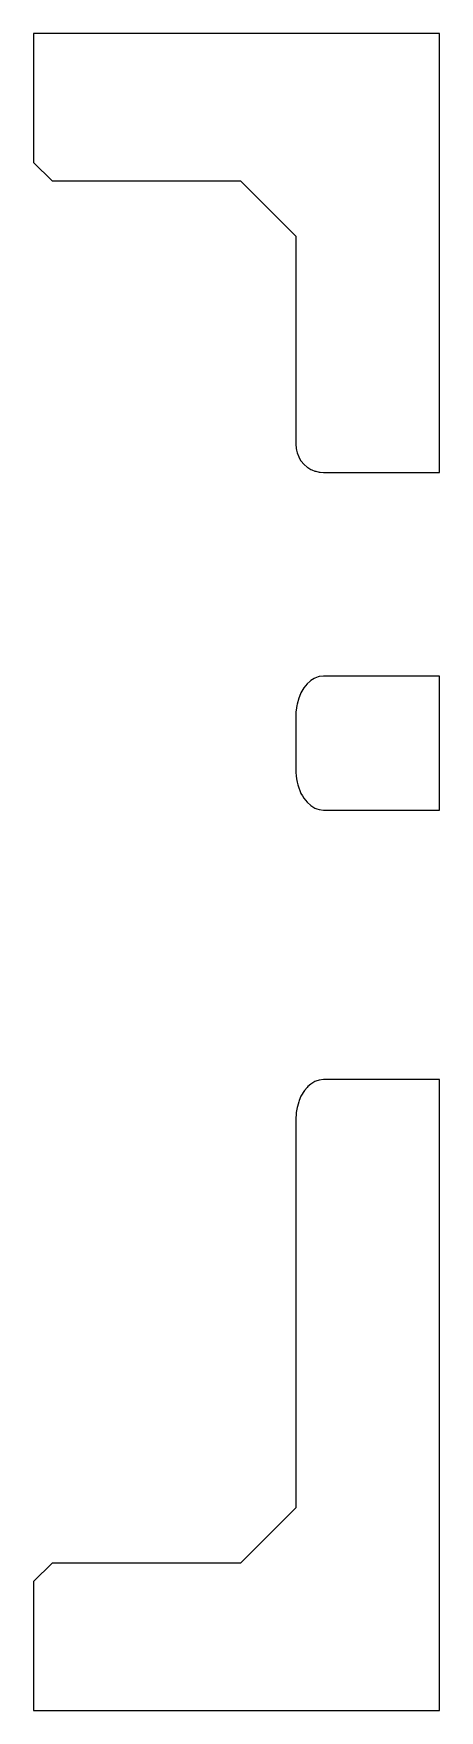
# Model space of a CAD drawing. Header units: metres. Extents: x 0 to 47.5, y 0 to 45.5.
# Drawn here: x 0 to 11, y 0 to 45.5 of the extents above.
import ezdxf

# ---------------------------------------------------------------- set-up
doc = ezdxf.new("R2010")
doc.units = ezdxf.units.M

msp = doc.modelspace()

# ---------------------------------------------------------------- linework, layer by layer
for p, q in [((11, 45.5), (0, 45.5)), ((0, 45.5), (0, 42)), ((11, 33.5904), (11, 45.5)), ((0, 42), (0.5, 41.5)), ((0.5, 41.5), (5.60409, 41.5)), ((5.60409, 41.5), (7.10409, 40)), ((7.10409, 40), (7.10409, 34.3582)), ((7.10409, 34.3582), (7.11317, 34.2427)), ((7.11317, 34.2427), (7.11332, 34.2408)), ((7.11332, 34.2408), (7.12505, 34.1919)), ((7.12505, 34.1919), (7.14079, 34.1243)), ((7.14079, 34.1243), (7.14194, 34.1215)), ((7.14194, 34.1215), (7.18583, 34.0123)), ((7.18583, 34.0123), (7.19013, 34.0051)), ((7.19013, 34.0051), (7.24732, 33.9089)), ((7.24732, 33.9089), (7.25599, 33.8985)), ((7.25599, 33.8985), (7.32376, 33.8167)), ((7.32376, 33.8167), (7.33753, 33.8046)), ((7.33753, 33.8046), (7.41325, 33.738)), ((7.41325, 33.738), (7.43227, 33.726)), ((7.43227, 33.726), (7.51359, 33.6746)), ((7.51359, 33.6746), (7.53734, 33.6645)), ((7.53734, 33.6645), (7.62232, 33.6282)), ((7.62232, 33.6282), (7.64965, 33.6215)), ((7.64965, 33.6215), (7.73676, 33.5999)), ((7.73676, 33.5999), (7.76606, 33.5975)), ((7.76606, 33.5975), (7.85409, 33.5904)), ((7.85409, 33.5904), (11, 33.5904)), ((7.41325, 27.8565), (7.32376, 27.7446)), ((7.49362, 27.9285), (7.41325, 27.8565)), ((7.51359, 27.9464), (7.49362, 27.9285)), ((7.60124, 27.9996), (7.51359, 27.9464)), ((7.62232, 28.0123), (7.60124, 27.9996)), ((7.71495, 28.0449), (7.62232, 28.0123)), ((7.73676, 28.0525), (7.71495, 28.0449)), ((7.85409, 28.0661), (7.73676, 28.0525)), ((11, 28.0661), (7.85409, 28.0661)), ((11, 24.4319), (11, 28.0661)), ((7.14079, 27.3078), (7.134, 27.2664)), ((7.18583, 27.4669), (7.14079, 27.3078)), ((7.23352, 27.5807), (7.18583, 27.4669)), ((7.24732, 27.6137), (7.23352, 27.5807)), ((7.32376, 27.7446), (7.24732, 27.6137)), ((7.11092, 27.0957), (7.10409, 26.9687)), ((7.10409, 26.9687), (7.10409, 25.5293)), ((7.11332, 27.1403), (7.11092, 27.0957)), ((7.134, 27.2664), (7.11332, 27.1403)), ((7.10409, 25.5293), (7.10838, 25.4495)), ((7.10838, 25.4495), (7.11332, 25.3576)), ((7.11332, 25.3576), (7.12626, 25.2788)), ((7.12626, 25.2788), (7.14079, 25.1902)), ((7.14079, 25.1902), (7.16227, 25.1143)), ((7.16227, 25.1143), (7.18583, 25.0311)), ((7.18583, 25.0311), (7.2155, 24.9602)), ((7.2155, 24.9602), (7.24732, 24.8843)), ((7.24732, 24.8843), (7.2846, 24.8204)), ((7.2846, 24.8204), (7.32376, 24.7533)), ((7.32376, 24.7533), (7.41325, 24.6415)), ((7.41325, 24.6415), (7.51359, 24.5515)), ((7.51359, 24.5515), (7.56781, 24.5187)), ((7.56781, 24.5187), (7.62232, 24.4856)), ((7.62232, 24.4856), (7.67961, 24.4655)), ((7.67961, 24.4655), (7.73676, 24.4454)), ((7.73676, 24.4454), (7.85409, 24.4319)), ((7.85409, 24.4319), (11, 24.4319)), ((7.41325, 16.9065), (7.34347, 16.8193)), ((7.43575, 16.9267), (7.41325, 16.9065)), ((7.51359, 16.9965), (7.43575, 16.9267)), ((7.53831, 17.0114), (7.51359, 16.9965)), ((7.62232, 17.0624), (7.53831, 17.0114)), ((7.64859, 17.0716), (7.62232, 17.0624)), ((7.73676, 17.1026), (7.64859, 17.0716)), ((7.85409, 17.1161), (7.73676, 17.1026)), ((11, 17.1161), (7.85409, 17.1161)), ((11, 0), (11, 17.1161)), ((7.15001, 16.3904), (7.14079, 16.3578)), ((7.18583, 16.5169), (7.15001, 16.3904)), ((7.19877, 16.5478), (7.18583, 16.5169)), ((7.24732, 16.6637), (7.19877, 16.5478)), ((7.26381, 16.692), (7.24732, 16.6637)), ((7.32376, 16.7947), (7.26381, 16.692)), ((7.34347, 16.8193), (7.32376, 16.7947)), ((7.10586, 16.0517), (7.10409, 16.0187)), ((7.10409, 16.0187), (7.10409, 5.5)), ((7.11332, 16.1904), (7.10586, 16.0517)), ((7.11878, 16.2236), (7.11332, 16.1904)), ((7.14079, 16.3578), (7.11878, 16.2236)), ((7.10409, 5.5), (5.60409, 4)), ((0.5, 4), (0, 3.5)), ((5.60409, 4), (0.5, 4)), ((0, 3.5), (0, 0)), ((0, 0), (11, 0))]:
    msp.add_line(p, q)

doc.saveas('drawing.dxf')
